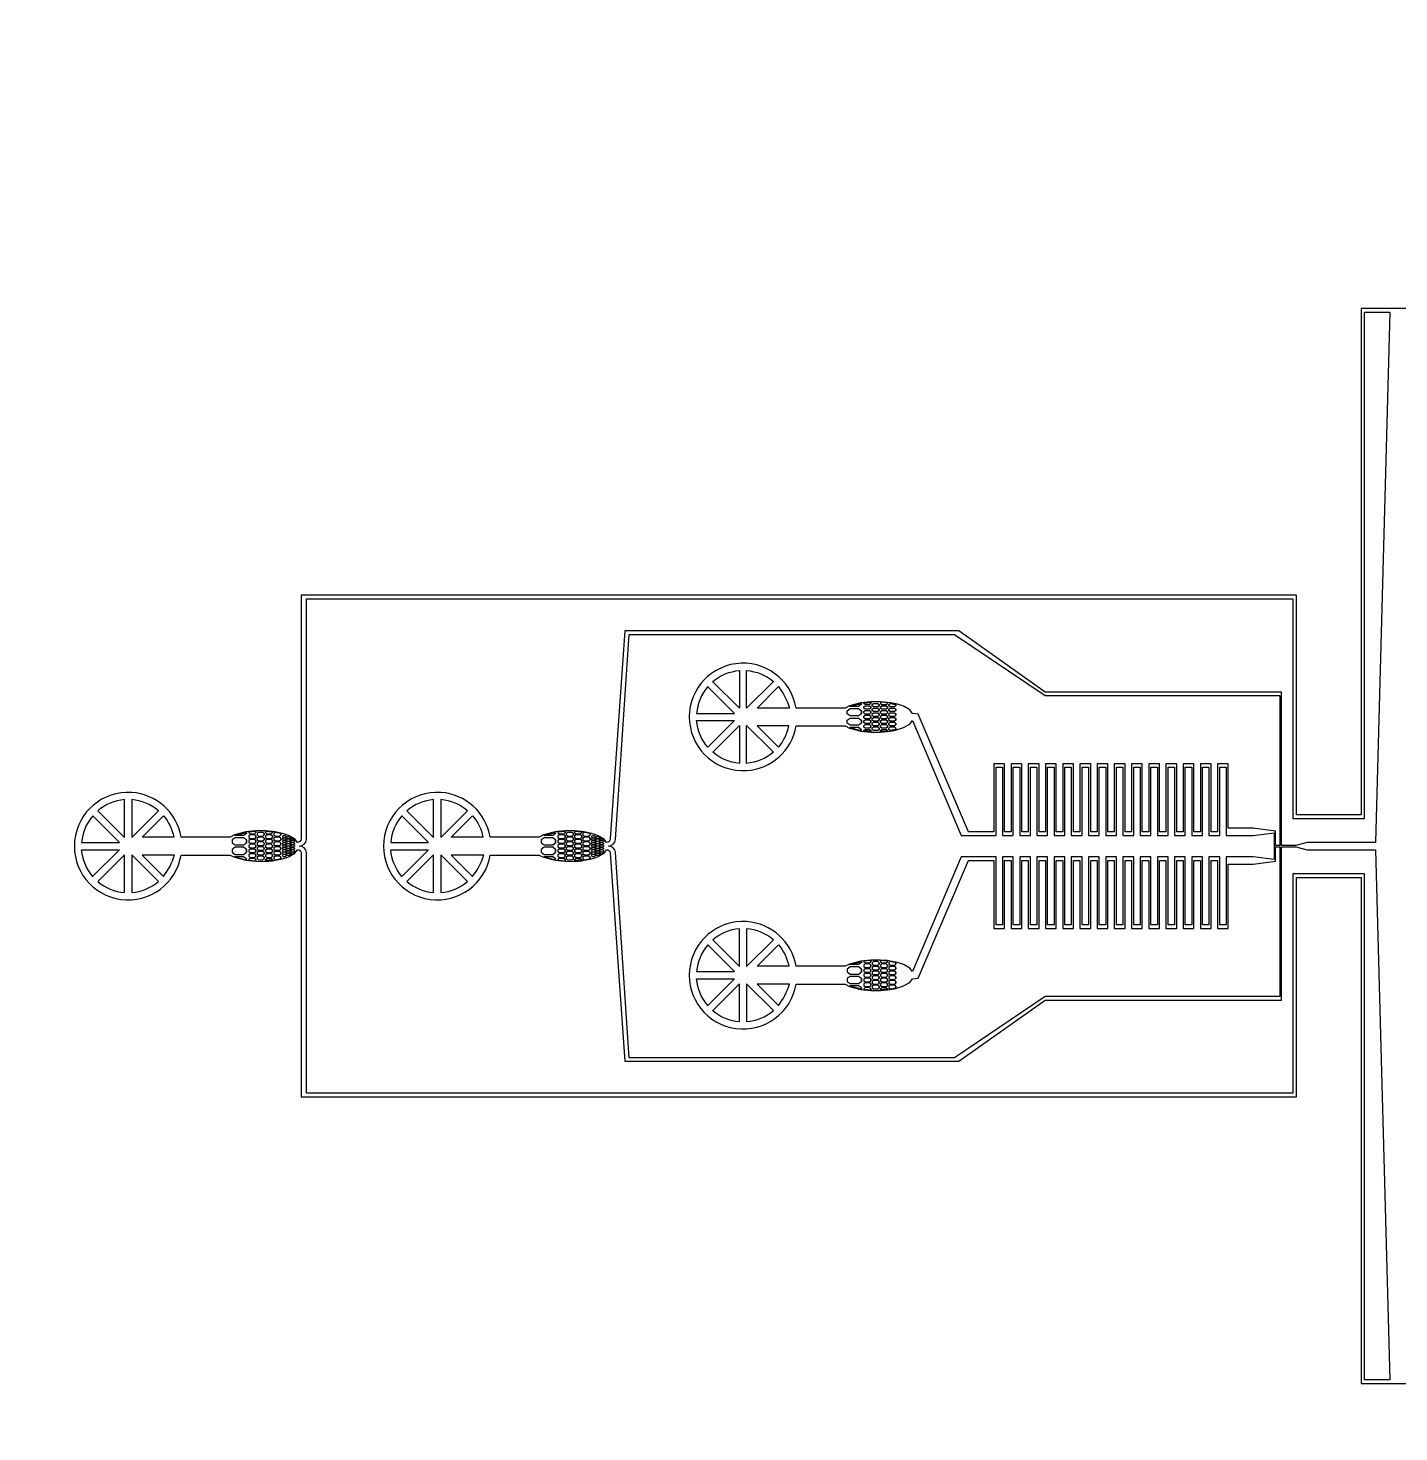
# Model space of a CAD drawing. Extents: x 4056 to 105656, y 4120 to 105720.
# Drawn here: x 33033 to 52155, y 32477 to 52068 of the extents above; entities that cross this region are included whole.
import ezdxf

# ---------------------------------------------------------------- set-up
doc = ezdxf.new("R2010")
doc.units = 13
doc.header["$MEASUREMENT"] = 0
doc.layers.add('Main Layer', color=7, linetype='Continuous', lineweight=0)

msp = doc.modelspace()

# ---------------------------------------------------------------- linework, layer by layer
msp.add_lwpolyline([(52280, 48152), (51677, 48152), (51627, 48152), (51627, 41731), (51627, 41189), (51627, 41089), (51527, 41089), (51011, 41089), (50726, 41089), (50726, 42152), (50726, 44152), (50676, 44152), (36842, 44152), (36842, 40752, -0.387956), (36790, 40702), (36754, 40753), (36674, 40795), (36642, 40810), (36626, 40815), (36582, 40829), (36560, 40834), (36480, 40850), (36444, 40856), (36344, 40865), (36212, 40864), (36112, 40855), (36071, 40850), (35911, 40808), (35852, 40777), (35168, 40777, 0.347177), (34478, 41400, 2.252077), (35168, 40527), (35759, 40527), (35852, 40527), (35911, 40496), (36071, 40454), (36112, 40449), (36212, 40440), (36344, 40439), (36444, 40448), (36480, 40454), (36560, 40470), (36582, 40475), (36626, 40489), (36642, 40494), (36674, 40509), (36755, 40551), (36790, 40602, -0.3605), (36842, 40557), (36842, 37152), (50676, 37152), (50726, 37152), (50726, 39152), (50726, 40215), (51011, 40215), (51527, 40215), (51627, 40215), (51627, 40115), (51627, 39573), (51627, 33152), (51677, 33152), (52080, 33152), (52280, 33152)], format="xyb")
for points in [[(36917, 44102), (50676, 44102), (50676, 42152), (50676, 41089), (50676, 41039), (50726, 41039), (51677, 41039), (51677, 41735), (51677, 48102), (52029, 48102), (51830, 40702), (50875, 40702), (50715, 40662), (50515, 40662), (50515, 42802), (47222, 42802), (46016, 43655), (41359, 43655), (41154, 40752, -0.387956), (41102, 40702), (41066, 40753), (40987, 40795), (40954, 40810), (40938, 40815), (40894, 40829), (40872, 40834), (40792, 40850), (40756, 40856), (40656, 40865), (40524, 40864), (40424, 40855), (40384, 40850), (40223, 40808), (40164, 40777), (39480, 40777, 0.347177), (38790, 41400, 2.252077), (39480, 40527), (40071, 40527), (40164, 40527), (40223, 40496), (40384, 40454), (40424, 40449), (40524, 40440), (40656, 40439), (40756, 40448), (40792, 40454), (40872, 40470), (40894, 40475), (40938, 40489), (40954, 40494), (40987, 40509), (41067, 40551), (41102, 40602, -0.3605), (41154, 40557), (41359, 37649), (46016, 37649), (47222, 38502), (50515, 38502), (50515, 40642), (50715, 40642), (50875, 40602), (51830, 40602), (52029, 33202), (51677, 33202), (51677, 39569), (51677, 40265), (50726, 40265), (50676, 40265), (50676, 40215), (50676, 39152), (50676, 37202), (36917, 37202), (36917, 40562, 0.370989), (36815, 40652, 0.370989), (36917, 40742)], [(46150, 40852), (45451, 42495), (45368, 42504), (45333, 42555), (45253, 42598), (45221, 42612), (45204, 42617), (45160, 42631), (45138, 42637), (45058, 42652), (45022, 42658), (44922, 42667), (44790, 42667), (44690, 42657), (44650, 42653), (44489, 42610), (44430, 42579), (44338, 42579), (43746, 42579, -0.002617), (43746, 42579, 2.252077), (43056, 41706, 0.347177), (43746, 42329), (44430, 42329), (44489, 42298), (44650, 42256), (44690, 42252), (44790, 42242), (44922, 42242), (45022, 42250), (45058, 42257), (45138, 42272), (45160, 42278), (45204, 42292), (45221, 42297), (45253, 42311), (45332, 42354), (45333, 42354), (45368, 42404), (46049, 40802), (46485, 40802), (46535, 40802), (46535, 41752), (46625, 41752), (46625, 40802), (46725, 40802), (46775, 40802), (46775, 41752), (46865, 41752), (46865, 40802), (46965, 40802), (47015, 40802), (47015, 41752), (47105, 41752), (47105, 40802), (47205, 40802), (47255, 40802), (47255, 41752), (47345, 41752), (47345, 40802), (47445, 40802), (47495, 40802), (47495, 41752), (47585, 41752), (47585, 40802), (47685, 40802), (47735, 40802), (47735, 41752), (47825, 41752), (47825, 40802), (47925, 40802), (47975, 40802), (47975, 41752), (48065, 41752), (48065, 40802), (48165, 40802), (48215, 40802), (48215, 41752), (48305, 41752), (48305, 40802), (48405, 40802), (48455, 40802), (48455, 41752), (48545, 41752), (48545, 40802), (48645, 40802), (48695, 40802), (48695, 41752), (48785, 41752), (48785, 40802), (48885, 40802), (48935, 40802), (48935, 41752), (49025, 41752), (49025, 40802), (49125, 40802), (49175, 40802), (49175, 41752), (49265, 41752), (49265, 40802), (49365, 40802), (49415, 40802), (49415, 41752), (49505, 41752), (49505, 40802), (49605, 40802), (49655, 40802), (49655, 41752), (49745, 41752), (49745, 40802), (49845, 40802), (50120, 40802), (50414, 40839), (50414, 40642), (50414, 40465), (50120, 40502), (49845, 40502), (49745, 40502), (49745, 39552), (49655, 39552), (49655, 40502), (49605, 40502), (49505, 40502), (49505, 39552), (49415, 39552), (49415, 40502), (49365, 40502), (49265, 40502), (49265, 39552), (49175, 39552), (49175, 40502), (49125, 40502), (49025, 40502), (49025, 39552), (48935, 39552), (48935, 40502), (48885, 40502), (48785, 40502), (48785, 39552), (48695, 39552), (48695, 40502), (48645, 40502), (48545, 40502), (48545, 39552), (48455, 39552), (48455, 40502), (48405, 40502), (48305, 40502), (48305, 39552), (48215, 39552), (48215, 40502), (48165, 40502), (48065, 40502), (48065, 39552), (47975, 39552), (47975, 40502), (47925, 40502), (47825, 40502), (47825, 39552), (47735, 39552), (47735, 40502), (47685, 40502), (47585, 40502), (47585, 39552), (47495, 39552), (47495, 40502), (47445, 40502), (47345, 40502), (47345, 39552), (47255, 39552), (47255, 40502), (47205, 40502), (47105, 40502), (47105, 39552), (47015, 39552), (47015, 40502), (46965, 40502), (46865, 40502), (46865, 39552), (46775, 39552), (46775, 40502), (46725, 40502), (46625, 40502), (46625, 39552), (46535, 39552), (46535, 40502), (46485, 40502), (46049, 40502), (45368, 38900), (45333, 38950), (45332, 38950), (45253, 38993), (45221, 39007), (45204, 39012), (45160, 39026), (45138, 39032), (45058, 39047), (45022, 39054), (44922, 39062), (44790, 39062), (44690, 39052), (44650, 39048), (44489, 39006), (44430, 38975), (43746, 38975, 0.347177), (43056, 39598, 2.252077), (43746, 38725, -0.002617), (43746, 38725), (44338, 38725), (44430, 38725), (44489, 38694), (44650, 38651), (44690, 38647), (44790, 38637), (44922, 38637), (45022, 38646), (45058, 38652), (45138, 38667), (45160, 38673), (45204, 38687), (45221, 38692), (45253, 38706), (45333, 38749), (45368, 38800), (45451, 38809), (46150, 40452), (46505, 40452), (46505, 39502), (46505, 39502), (46655, 39502), (46655, 40452), (46745, 40452), (46745, 39502), (46745, 39502), (46895, 39502), (46895, 40452), (46985, 40452), (46985, 39502), (46985, 39502), (47135, 39502), (47135, 40452), (47225, 40452), (47225, 39502), (47225, 39502), (47375, 39502), (47375, 40452), (47465, 40452), (47465, 39502), (47465, 39502), (47615, 39502), (47615, 40452), (47705, 40452), (47705, 39502), (47705, 39502), (47855, 39502), (47855, 40452), (47945, 40452), (47945, 39502), (47945, 39502), (48095, 39502), (48095, 40452), (48185, 40452), (48185, 39502), (48185, 39502), (48335, 39502), (48335, 40452), (48425, 40452), (48425, 39502), (48425, 39502), (48575, 39502), (48575, 40452), (48665, 40452), (48665, 39502), (48665, 39502), (48815, 39502), (48815, 40452), (48905, 40452), (48905, 39502), (48905, 39502), (49055, 39502), (49055, 40452), (49145, 40452), (49145, 39502), (49145, 39502), (49295, 39502), (49295, 40452), (49385, 40452), (49385, 39502), (49385, 39502), (49535, 39502), (49535, 40452), (49625, 40452), (49625, 39502), (49625, 39502), (49775, 39502), (49775, 40402), (50120, 40402), (50434, 40442), (50434, 40642), (50495, 40642), (50495, 40552), (50495, 38552), (47222, 38552), (45956, 37699), (41419, 37699), (41229, 40562, 0.370989), (41127, 40652, 0.370989), (41229, 40742), (41419, 43605), (45956, 43605), (47222, 42752), (50495, 42752), (50495, 40662), (50434, 40662), (50434, 40862), (50120, 40902), (49775, 40902), (49775, 41802), (49625, 41802), (49625, 41802), (49625, 40852), (49535, 40852), (49535, 41802), (49385, 41802), (49385, 41802), (49385, 40852), (49295, 40852), (49295, 41802), (49145, 41802), (49145, 41802), (49145, 40852), (49055, 40852), (49055, 41802), (48905, 41802), (48905, 41802), (48905, 40852), (48815, 40852), (48815, 41802), (48665, 41802), (48665, 41802), (48665, 40852), (48575, 40852), (48575, 41802), (48425, 41802), (48425, 41802), (48425, 40852), (48335, 40852), (48335, 41802), (48185, 41802), (48185, 41802), (48185, 40852), (48095, 40852), (48095, 41802), (47945, 41802), (47945, 41802), (47945, 40852), (47855, 40852), (47855, 41802), (47705, 41802), (47705, 41802), (47705, 40852), (47615, 40852), (47615, 41802), (47465, 41802), (47465, 41802), (47465, 40852), (47375, 40852), (47375, 41802), (47225, 41802), (47225, 41802), (47225, 40852), (47135, 40852), (47135, 41802), (46985, 41802), (46985, 41802), (46985, 40852), (46895, 40852), (46895, 41802), (46745, 41802), (46745, 41802), (46745, 40852), (46655, 40852), (46655, 41802), (46505, 41802), (46505, 41802), (46505, 40852), (46150, 40852)], [(42956, 43102), (42956, 42575), (42582, 42949), (42584, 42948, -0.159174), (42956, 43102, 0.000083)], [(43056, 43102, -0.159174), (43429, 42948), (43056, 42575), (43056, 43102)], [(42513, 42877, 0.159174), (42358, 42504), (42886, 42504), (42512, 42879), (42513, 42877)], [(43655, 42579), (43202, 42579), (43500, 42877, -0.092093), (43655, 42579, 0.000995)], [(42513, 42031, -0.159174), (42358, 42404), (42886, 42404), (42513, 42031)], [(42956, 41806, -0.159174), (42584, 41961), (42956, 42334), (42956, 41806)], [(43056, 41806), (43056, 42334), (43429, 41961, -0.159174), (43056, 41806, -0.000176)], [(43644, 42329), (43202, 42329), (43500, 42031, 0.129437), (43644, 42329, 0.002246)], [(34005, 41146), (34378, 40773), (34378, 41300, 0.159174), (34005, 41146, 0.000114)], [(34851, 41146, 0.159174), (34478, 41300), (34478, 40773), (34851, 41146)], [(38690, 41300, 0.159174), (38318, 41146), (38690, 40773)], [(39163, 41146, 0.159174), (38790, 41300), (38790, 40773)], [(33780, 40702), (34308, 40702), (33935, 41075, 0.159174), (33780, 40702, -3734.089472)], [(35066, 40777), (34624, 40777), (34922, 41075, -0.129437), (35066, 40777, 5438.346978)], [(38092, 40702), (38620, 40702), (38247, 41075, 0.159174)], [(39234, 41075, -0.129437), (39378, 40777), (38936, 40777)], [(33780, 40602), (34308, 40602), (33933, 40228), (33935, 40229, -0.159174), (33780, 40602, 3734.089472)], [(38247, 40229, -0.159174), (38092, 40602), (38620, 40602), (38245, 40228)], [(34005, 40158, 0.159174), (34378, 40004), (34378, 40531), (34004, 40157), (34005, 40158)], [(34851, 40158), (34478, 40531), (34478, 40004, 0.159174), (34851, 40158, -0.000581)], [(35076, 40527), (34624, 40527), (34922, 40229, 0.092093), (35076, 40527, 1291.273736)], [(38318, 40158, 0.159174), (38690, 40004), (38690, 40531), (38316, 40157)], [(38790, 40531), (38790, 40004, 0.159174), (39163, 40158)], [(38936, 40527), (39234, 40229, 0.092093), (39389, 40527)], [(42956, 39498, 0.159174), (42584, 39343), (42956, 38970), (42956, 39498)], [(43056, 39498), (43056, 38970), (43429, 39343, 0.159174), (43056, 39498, 0.000176)], [(42513, 39273, 0.159174), (42358, 38900), (42886, 38900), (42513, 39273)], [(43644, 38975), (43202, 38975), (43500, 39273, -0.129437), (43644, 38975, -0.002246)], [(42513, 38427, -0.159174), (42358, 38800), (42886, 38800), (42512, 38425), (42513, 38427)], [(42956, 38202), (42956, 38729), (42582, 38355), (42584, 38356, 0.159174), (42956, 38202, -0.000083)], [(43056, 38202, 0.159174), (43429, 38356), (43056, 38729), (43056, 38202)], [(43655, 38725), (43202, 38725), (43500, 38427, 0.092093), (43655, 38725, -0.000995)]]:
    msp.add_lwpolyline(points, format="xyb", close=True)
for points in [[(44498, 42570), (44618, 42570), (44658, 42540), (44658, 42500), (44618, 42470), (44498, 42470), (44458, 42500), (44458, 42540)], [(44497, 42602), (44658, 42644), (44658, 42632), (44618, 42602)], [(44658, 42632), (44658, 42636)], [(44658, 42500), (44658, 42540)], [(44770, 42627), (44710, 42627), (44690, 42642), (44690, 42649), (44790, 42659), (44790, 42642)], [(44690, 42596), (44710, 42611), (44770, 42611), (44790, 42596), (44790, 42576), (44770, 42561), (44710, 42561), (44690, 42576)], [(44690, 42530), (44710, 42545), (44770, 42545), (44790, 42530), (44790, 42510), (44770, 42495), (44710, 42495), (44690, 42510)], [(44790, 42659), (44790, 42642)], [(44790, 42576), (44790, 42596)], [(44790, 42510), (44790, 42530)], [(44826, 42644), (44886, 42644), (44906, 42629), (44906, 42609), (44886, 42594), (44826, 42594), (44806, 42609), (44806, 42629)], [(44826, 42578), (44886, 42578), (44906, 42563), (44906, 42543), (44886, 42528), (44826, 42528), (44806, 42543), (44806, 42563)], [(44906, 42629), (44906, 42609)], [(44906, 42563), (44906, 42543)], [(45002, 42627), (45022, 42642), (45022, 42650), (44922, 42659), (44922, 42642), (44942, 42627)], [(44942, 42611), (45002, 42611), (45022, 42596), (45022, 42576), (45002, 42561), (44942, 42561), (44922, 42576), (44922, 42596)], [(44942, 42545), (45002, 42545), (45022, 42530), (45022, 42510), (45002, 42495), (44942, 42495), (44922, 42510), (44922, 42530)], [(45022, 42596), (45022, 42576)], [(45022, 42530), (45022, 42510)], [(45038, 42629), (45058, 42644), (45138, 42629), (45138, 42609), (45118, 42594), (45058, 42594), (45038, 42609)], [(45058, 42578), (45118, 42578), (45138, 42563), (45138, 42543), (45118, 42528), (45058, 42528), (45038, 42543), (45038, 42563)], [(45138, 42609), (45138, 42629)], [(45138, 42563), (45138, 42543)], [(44498, 42438), (44618, 42438), (44658, 42408), (44658, 42368), (44618, 42338), (44498, 42338), (44458, 42368), (44458, 42408)], [(44658, 42368), (44658, 42408)], [(44690, 42464), (44710, 42479), (44770, 42479), (44790, 42464), (44790, 42444), (44770, 42429), (44710, 42429), (44690, 42444)], [(44690, 42398), (44710, 42413), (44770, 42413), (44790, 42398), (44790, 42378), (44770, 42363), (44710, 42363), (44690, 42378)], [(44690, 42332), (44710, 42347), (44770, 42347), (44790, 42332), (44790, 42312), (44770, 42297), (44710, 42297), (44690, 42312)], [(44790, 42444), (44790, 42464)], [(44790, 42378), (44790, 42398)], [(44790, 42312), (44790, 42332)], [(44826, 42512), (44886, 42512), (44906, 42497), (44906, 42477), (44886, 42462), (44826, 42462), (44806, 42477), (44806, 42497)], [(44826, 42446), (44886, 42446), (44906, 42431), (44906, 42411), (44886, 42396), (44826, 42396), (44806, 42411), (44806, 42431)], [(44826, 42380), (44886, 42380), (44906, 42365), (44906, 42345), (44886, 42330), (44826, 42330), (44806, 42345), (44806, 42365)], [(44906, 42497), (44906, 42477)], [(44906, 42431), (44906, 42411)], [(44906, 42365), (44906, 42345)], [(44942, 42479), (45002, 42479), (45022, 42464), (45022, 42444), (45002, 42429), (44942, 42429), (44922, 42444), (44922, 42464)], [(44942, 42413), (45002, 42413), (45022, 42398), (45022, 42378), (45002, 42363), (44942, 42363), (44922, 42378), (44922, 42398)], [(44942, 42347), (45002, 42347), (45022, 42332), (45022, 42312), (45002, 42297), (44942, 42297), (44922, 42312), (44922, 42332)], [(45022, 42464), (45022, 42444)], [(45022, 42398), (45022, 42378)], [(45022, 42332), (45022, 42312)], [(45058, 42512), (45118, 42512), (45138, 42497), (45138, 42477), (45118, 42462), (45058, 42462), (45038, 42477), (45038, 42497)], [(45058, 42446), (45118, 42446), (45138, 42431), (45138, 42411), (45118, 42396), (45058, 42396), (45038, 42411), (45038, 42431)], [(45058, 42380), (45118, 42380), (45138, 42365), (45138, 42345), (45118, 42330), (45058, 42330), (45038, 42345), (45038, 42365)], [(45138, 42497), (45138, 42477)], [(45138, 42431), (45138, 42411)], [(45138, 42365), (45138, 42345)], [(44497, 42306), (44658, 42265), (44658, 42276), (44618, 42306)], [(44658, 42276), (44658, 42273)], [(44710, 42281), (44770, 42281), (44790, 42266), (44790, 42250), (44690, 42260), (44690, 42266)], [(44790, 42266), (44790, 42250)], [(44826, 42314), (44886, 42314), (44906, 42299), (44906, 42279), (44886, 42264), (44826, 42264), (44806, 42279), (44806, 42299)], [(44906, 42299), (44906, 42279)], [(45002, 42281), (45022, 42266), (45022, 42258), (44922, 42250), (44922, 42266), (44942, 42281)], [(45022, 42258), (45022, 42266)], [(45038, 42299), (45058, 42314), (45118, 42314), (45138, 42299), (45138, 42280), (45058, 42264), (45038, 42279)], [(45138, 42299), (45138, 42280)], [(35920, 40668), (36040, 40668), (36080, 40698), (36080, 40738), (36040, 40768), (35920, 40768), (35880, 40738), (35880, 40698)], [(35919, 40800), (36080, 40842), (36080, 40830), (36040, 40800)], [(36080, 40830), (36080, 40834)], [(36132, 40825), (36192, 40825), (36212, 40840), (36212, 40856), (36112, 40847), (36112, 40840)], [(36112, 40774), (36132, 40759), (36192, 40759), (36212, 40774), (36212, 40794), (36192, 40809), (36132, 40809), (36112, 40794)], [(36212, 40840), (36212, 40856)], [(36212, 40794), (36212, 40774)], [(36228, 40807), (36248, 40792), (36308, 40792), (36328, 40807), (36328, 40827), (36308, 40842), (36248, 40842), (36228, 40827)], [(36228, 40741), (36248, 40726), (36308, 40726), (36328, 40741), (36328, 40761), (36308, 40776), (36248, 40776), (36228, 40761)], [(36328, 40827), (36328, 40807)], [(36328, 40761), (36328, 40741)], [(36364, 40825), (36424, 40825), (36444, 40840), (36444, 40848), (36344, 40857), (36344, 40840)], [(36344, 40774), (36364, 40759), (36424, 40759), (36444, 40774), (36444, 40794), (36424, 40809), (36364, 40809), (36344, 40794)], [(36444, 40840), (36444, 40848)], [(36444, 40794), (36444, 40774)], [(36460, 40827), (36460, 40807), (36480, 40792), (36540, 40792), (36560, 40807), (36560, 40826), (36480, 40842)], [(36460, 40741), (36480, 40726), (36540, 40726), (36560, 40741), (36560, 40761), (36540, 40776), (36480, 40776), (36460, 40761)], [(36560, 40826), (36560, 40807)], [(36560, 40761), (36560, 40741)], [(36582, 40780), (36592, 40772), (36622, 40772), (36632, 40780), (36632, 40790), (36622, 40797), (36592, 40797), (36582, 40790)], [(36582, 40747), (36592, 40739), (36622, 40739), (36632, 40747), (36632, 40757), (36622, 40764), (36592, 40764), (36582, 40757)], [(36632, 40790), (36632, 40780)], [(36632, 40757), (36632, 40747)], [(36640, 40763), (36650, 40756), (36680, 40756), (36690, 40763), (36690, 40773), (36680, 40781), (36650, 40781), (36640, 40773)], [(36690, 40773), (36690, 40763)], [(36738, 40739), (36746, 40745), (36708, 40764), (36698, 40757), (36698, 40747), (36708, 40739)], [(40232, 40668), (40352, 40668), (40392, 40698), (40392, 40738), (40352, 40768), (40232, 40768), (40192, 40738), (40192, 40698)], [(40231, 40800), (40392, 40842), (40392, 40830), (40352, 40800)], [(40392, 40830), (40392, 40834)], [(40444, 40825), (40504, 40825), (40524, 40840), (40524, 40856), (40424, 40847), (40424, 40840)], [(40424, 40774), (40444, 40759), (40504, 40759), (40524, 40774), (40524, 40794), (40504, 40809), (40444, 40809), (40424, 40794)], [(40524, 40840), (40524, 40856)], [(40524, 40794), (40524, 40774)], [(40540, 40807), (40560, 40792), (40620, 40792), (40640, 40807), (40640, 40827), (40620, 40842), (40560, 40842), (40540, 40827)], [(40540, 40741), (40560, 40726), (40620, 40726), (40640, 40741), (40640, 40761), (40620, 40776), (40560, 40776), (40540, 40761)], [(40640, 40827), (40640, 40807)], [(40640, 40761), (40640, 40741)], [(40676, 40825), (40736, 40825), (40756, 40840), (40756, 40848), (40656, 40857), (40656, 40840)], [(40656, 40774), (40676, 40759), (40736, 40759), (40756, 40774), (40756, 40794), (40736, 40809), (40676, 40809), (40656, 40794)], [(40756, 40840), (40756, 40848)], [(40756, 40794), (40756, 40774)], [(40772, 40827), (40772, 40807), (40792, 40792), (40852, 40792), (40872, 40807), (40872, 40826), (40792, 40842)], [(40772, 40741), (40792, 40726), (40852, 40726), (40872, 40741), (40872, 40761), (40852, 40776), (40792, 40776), (40772, 40761)], [(40872, 40826), (40872, 40807)], [(40872, 40761), (40872, 40741)], [(40894, 40780), (40904, 40772), (40934, 40772), (40944, 40780), (40944, 40790), (40934, 40797), (40904, 40797), (40894, 40790)], [(40894, 40747), (40904, 40739), (40934, 40739), (40944, 40747), (40944, 40757), (40934, 40764), (40904, 40764), (40894, 40757)], [(40944, 40790), (40944, 40780)], [(40944, 40757), (40944, 40747)], [(40952, 40763), (40962, 40756), (40992, 40756), (41002, 40763), (41002, 40773), (40992, 40781), (40962, 40781), (40952, 40773)], [(41002, 40773), (41002, 40763)], [(41050, 40739), (41058, 40745), (41020, 40764), (41010, 40757), (41010, 40747), (41020, 40739)], [(35920, 40536), (36040, 40536), (36080, 40566), (36080, 40606), (36040, 40636), (35920, 40636), (35880, 40606), (35880, 40566)], [(36080, 40738), (36080, 40698)], [(36080, 40606), (36080, 40566)], [(36112, 40708), (36132, 40693), (36192, 40693), (36212, 40708), (36212, 40728), (36192, 40743), (36132, 40743), (36112, 40728)], [(36112, 40642), (36132, 40627), (36192, 40627), (36212, 40642), (36212, 40662), (36192, 40677), (36132, 40677), (36112, 40662)], [(36112, 40576), (36132, 40561), (36192, 40561), (36212, 40576), (36212, 40596), (36192, 40611), (36132, 40611), (36112, 40596)], [(36212, 40728), (36212, 40708)], [(36212, 40662), (36212, 40642)], [(36212, 40596), (36212, 40576)], [(36228, 40675), (36248, 40660), (36308, 40660), (36328, 40675), (36328, 40695), (36308, 40710), (36248, 40710), (36228, 40695)], [(36228, 40609), (36248, 40594), (36308, 40594), (36328, 40609), (36328, 40629), (36308, 40644), (36248, 40644), (36228, 40629)], [(36228, 40543), (36248, 40528), (36308, 40528), (36328, 40543), (36328, 40563), (36308, 40578), (36248, 40578), (36228, 40563)], [(36328, 40695), (36328, 40675)], [(36328, 40629), (36328, 40609)], [(36328, 40563), (36328, 40543)], [(36344, 40708), (36364, 40693), (36424, 40693), (36444, 40708), (36444, 40728), (36424, 40743), (36364, 40743), (36344, 40728)], [(36344, 40642), (36364, 40627), (36424, 40627), (36444, 40642), (36444, 40662), (36424, 40677), (36364, 40677), (36344, 40662)], [(36344, 40576), (36364, 40561), (36424, 40561), (36444, 40576), (36444, 40596), (36424, 40611), (36364, 40611), (36344, 40596)], [(36444, 40728), (36444, 40708)], [(36444, 40662), (36444, 40642)], [(36444, 40596), (36444, 40576)], [(36460, 40675), (36480, 40660), (36540, 40660), (36560, 40675), (36560, 40695), (36540, 40710), (36480, 40710), (36460, 40695)], [(36460, 40609), (36480, 40594), (36540, 40594), (36560, 40609), (36560, 40629), (36540, 40644), (36480, 40644), (36460, 40629)], [(36460, 40543), (36480, 40528), (36540, 40528), (36560, 40543), (36560, 40563), (36540, 40578), (36480, 40578), (36460, 40563)], [(36560, 40695), (36560, 40675)], [(36560, 40629), (36560, 40609)], [(36560, 40563), (36560, 40543)], [(36582, 40714), (36592, 40706), (36622, 40706), (36632, 40714), (36632, 40724), (36622, 40731), (36592, 40731), (36582, 40724)], [(36582, 40681), (36592, 40673), (36622, 40673), (36632, 40681), (36632, 40691), (36622, 40698), (36592, 40698), (36582, 40691)], [(36582, 40648), (36592, 40640), (36622, 40640), (36632, 40648), (36632, 40658), (36622, 40665), (36592, 40665), (36582, 40658)], [(36582, 40615), (36592, 40607), (36622, 40607), (36632, 40615), (36632, 40625), (36622, 40632), (36592, 40632), (36582, 40625)], [(36582, 40582), (36592, 40574), (36622, 40574), (36632, 40582), (36632, 40592), (36622, 40599), (36592, 40599), (36582, 40592)], [(36582, 40549), (36592, 40541), (36622, 40541), (36632, 40549), (36632, 40559), (36622, 40566), (36592, 40566), (36582, 40559)], [(36632, 40724), (36632, 40714)], [(36632, 40691), (36632, 40681)], [(36632, 40658), (36632, 40648)], [(36632, 40625), (36632, 40615)], [(36632, 40592), (36632, 40582)], [(36632, 40559), (36632, 40549)], [(36640, 40730), (36650, 40723), (36680, 40723), (36690, 40730), (36690, 40740), (36680, 40748), (36650, 40748), (36640, 40740)], [(36640, 40697), (36650, 40690), (36680, 40690), (36690, 40697), (36690, 40707), (36680, 40715), (36650, 40715), (36640, 40707)], [(36640, 40664), (36650, 40657), (36680, 40657), (36690, 40664), (36690, 40674), (36680, 40682), (36650, 40682), (36640, 40674)], [(36640, 40631), (36650, 40624), (36680, 40624), (36690, 40631), (36690, 40641), (36680, 40649), (36650, 40649), (36640, 40641)], [(36640, 40598), (36650, 40591), (36680, 40591), (36690, 40598), (36690, 40608), (36680, 40616), (36650, 40616), (36640, 40608)], [(36640, 40565), (36650, 40558), (36680, 40558), (36690, 40565), (36690, 40575), (36680, 40583), (36650, 40583), (36640, 40575)], [(36690, 40740), (36690, 40730)], [(36690, 40707), (36690, 40697)], [(36690, 40674), (36690, 40664)], [(36690, 40641), (36690, 40631)], [(36690, 40608), (36690, 40598)], [(36690, 40575), (36690, 40565)], [(36698, 40714), (36708, 40706), (36738, 40706), (36748, 40714), (36748, 40724), (36738, 40731), (36708, 40731), (36698, 40724)], [(36698, 40681), (36708, 40673), (36738, 40673), (36748, 40681), (36748, 40691), (36738, 40698), (36708, 40698), (36698, 40691)], [(36698, 40648), (36708, 40640), (36738, 40640), (36748, 40648), (36748, 40658), (36738, 40665), (36708, 40665), (36698, 40658)], [(36698, 40615), (36708, 40607), (36738, 40607), (36748, 40615), (36748, 40625), (36738, 40632), (36708, 40632), (36698, 40625)], [(36698, 40582), (36708, 40574), (36738, 40574), (36748, 40582), (36748, 40592), (36738, 40599), (36708, 40599), (36698, 40592)], [(36738, 40566), (36708, 40566), (36698, 40559), (36698, 40549), (36708, 40541), (36747, 40559)], [(36748, 40724), (36748, 40714)], [(36748, 40691), (36748, 40681)], [(36748, 40658), (36748, 40648)], [(36748, 40625), (36748, 40615)], [(36748, 40592), (36748, 40582)], [(40232, 40536), (40352, 40536), (40392, 40566), (40392, 40606), (40352, 40636), (40232, 40636), (40192, 40606), (40192, 40566)], [(40392, 40738), (40392, 40698)], [(40392, 40606), (40392, 40566)], [(40424, 40708), (40444, 40693), (40504, 40693), (40524, 40708), (40524, 40728), (40504, 40743), (40444, 40743), (40424, 40728)], [(40424, 40642), (40444, 40627), (40504, 40627), (40524, 40642), (40524, 40662), (40504, 40677), (40444, 40677), (40424, 40662)], [(40424, 40576), (40444, 40561), (40504, 40561), (40524, 40576), (40524, 40596), (40504, 40611), (40444, 40611), (40424, 40596)], [(40524, 40728), (40524, 40708)], [(40524, 40662), (40524, 40642)], [(40524, 40596), (40524, 40576)], [(40540, 40675), (40560, 40660), (40620, 40660), (40640, 40675), (40640, 40695), (40620, 40710), (40560, 40710), (40540, 40695)], [(40540, 40609), (40560, 40594), (40620, 40594), (40640, 40609), (40640, 40629), (40620, 40644), (40560, 40644), (40540, 40629)], [(40540, 40543), (40560, 40528), (40620, 40528), (40640, 40543), (40640, 40563), (40620, 40578), (40560, 40578), (40540, 40563)], [(40640, 40695), (40640, 40675)], [(40640, 40629), (40640, 40609)], [(40640, 40563), (40640, 40543)], [(40656, 40708), (40676, 40693), (40736, 40693), (40756, 40708), (40756, 40728), (40736, 40743), (40676, 40743), (40656, 40728)], [(40656, 40642), (40676, 40627), (40736, 40627), (40756, 40642), (40756, 40662), (40736, 40677), (40676, 40677), (40656, 40662)], [(40656, 40576), (40676, 40561), (40736, 40561), (40756, 40576), (40756, 40596), (40736, 40611), (40676, 40611), (40656, 40596)], [(40756, 40728), (40756, 40708)], [(40756, 40662), (40756, 40642)], [(40756, 40596), (40756, 40576)], [(40772, 40675), (40792, 40660), (40852, 40660), (40872, 40675), (40872, 40695), (40852, 40710), (40792, 40710), (40772, 40695)], [(40772, 40609), (40792, 40594), (40852, 40594), (40872, 40609), (40872, 40629), (40852, 40644), (40792, 40644), (40772, 40629)], [(40772, 40543), (40792, 40528), (40852, 40528), (40872, 40543), (40872, 40563), (40852, 40578), (40792, 40578), (40772, 40563)], [(40872, 40695), (40872, 40675)], [(40872, 40629), (40872, 40609)], [(40872, 40563), (40872, 40543)], [(40894, 40714), (40904, 40706), (40934, 40706), (40944, 40714), (40944, 40724), (40934, 40731), (40904, 40731), (40894, 40724)], [(40894, 40681), (40904, 40673), (40934, 40673), (40944, 40681), (40944, 40691), (40934, 40698), (40904, 40698), (40894, 40691)], [(40894, 40648), (40904, 40640), (40934, 40640), (40944, 40648), (40944, 40658), (40934, 40665), (40904, 40665), (40894, 40658)], [(40894, 40615), (40904, 40607), (40934, 40607), (40944, 40615), (40944, 40625), (40934, 40632), (40904, 40632), (40894, 40625)], [(40894, 40582), (40904, 40574), (40934, 40574), (40944, 40582), (40944, 40592), (40934, 40599), (40904, 40599), (40894, 40592)], [(40894, 40549), (40904, 40541), (40934, 40541), (40944, 40549), (40944, 40559), (40934, 40566), (40904, 40566), (40894, 40559)], [(40944, 40724), (40944, 40714)], [(40944, 40691), (40944, 40681)], [(40944, 40658), (40944, 40648)], [(40944, 40625), (40944, 40615)], [(40944, 40592), (40944, 40582)], [(40944, 40559), (40944, 40549)], [(40952, 40730), (40962, 40723), (40992, 40723), (41002, 40730), (41002, 40740), (40992, 40748), (40962, 40748), (40952, 40740)], [(40952, 40697), (40962, 40690), (40992, 40690), (41002, 40697), (41002, 40707), (40992, 40715), (40962, 40715), (40952, 40707)], [(40952, 40664), (40962, 40657), (40992, 40657), (41002, 40664), (41002, 40674), (40992, 40682), (40962, 40682), (40952, 40674)], [(40952, 40631), (40962, 40624), (40992, 40624), (41002, 40631), (41002, 40641), (40992, 40649), (40962, 40649), (40952, 40641)], [(40952, 40598), (40962, 40591), (40992, 40591), (41002, 40598), (41002, 40608), (40992, 40616), (40962, 40616), (40952, 40608)], [(40952, 40565), (40962, 40558), (40992, 40558), (41002, 40565), (41002, 40575), (40992, 40583), (40962, 40583), (40952, 40575)], [(41002, 40740), (41002, 40730)], [(41002, 40707), (41002, 40697)], [(41002, 40674), (41002, 40664)], [(41002, 40641), (41002, 40631)], [(41002, 40608), (41002, 40598)], [(41002, 40575), (41002, 40565)], [(41010, 40714), (41020, 40706), (41050, 40706), (41060, 40714), (41060, 40724), (41050, 40731), (41020, 40731), (41010, 40724)], [(41010, 40681), (41020, 40673), (41050, 40673), (41060, 40681), (41060, 40691), (41050, 40698), (41020, 40698), (41010, 40691)], [(41010, 40648), (41020, 40640), (41050, 40640), (41060, 40648), (41060, 40658), (41050, 40665), (41020, 40665), (41010, 40658)], [(41010, 40615), (41020, 40607), (41050, 40607), (41060, 40615), (41060, 40625), (41050, 40632), (41020, 40632), (41010, 40625)], [(41010, 40582), (41020, 40574), (41050, 40574), (41060, 40582), (41060, 40592), (41050, 40599), (41020, 40599), (41010, 40592)], [(41050, 40566), (41020, 40566), (41010, 40559), (41010, 40549), (41020, 40541), (41059, 40559)], [(41060, 40724), (41060, 40714)], [(41060, 40691), (41060, 40681)], [(41060, 40658), (41060, 40648)], [(41060, 40625), (41060, 40615)], [(41060, 40592), (41060, 40582)], [(35919, 40504), (36080, 40462), (36080, 40474), (36040, 40504)], [(36080, 40474), (36080, 40470)], [(36112, 40510), (36132, 40495), (36192, 40495), (36212, 40510), (36212, 40530), (36192, 40545), (36132, 40545), (36112, 40530)], [(36192, 40479), (36132, 40479), (36112, 40464), (36112, 40457), (36212, 40448), (36212, 40464)], [(36212, 40530), (36212, 40510)], [(36212, 40448), (36212, 40464)], [(36228, 40477), (36248, 40462), (36308, 40462), (36328, 40477), (36328, 40497), (36308, 40512), (36248, 40512), (36228, 40497)], [(36328, 40497), (36328, 40477)], [(36344, 40510), (36364, 40495), (36424, 40495), (36444, 40510), (36444, 40530), (36424, 40545), (36364, 40545), (36344, 40530)], [(36364, 40479), (36424, 40479), (36444, 40464), (36444, 40456), (36344, 40447), (36344, 40464)], [(36444, 40530), (36444, 40510)], [(36460, 40497), (36460, 40477), (36480, 40462), (36560, 40478), (36560, 40497), (36540, 40512), (36480, 40512)], [(36560, 40478), (36560, 40497)], [(36582, 40516), (36592, 40508), (36622, 40508), (36632, 40516), (36632, 40526), (36622, 40533), (36592, 40533), (36582, 40526)], [(36632, 40526), (36632, 40516)], [(36640, 40532), (36650, 40525), (36680, 40525), (36690, 40532), (36690, 40542), (36680, 40550), (36650, 40550), (36640, 40542)], [(36690, 40542), (36690, 40532)], [(40231, 40504), (40392, 40462), (40392, 40474), (40352, 40504)], [(40392, 40474), (40392, 40470)], [(40424, 40510), (40444, 40495), (40504, 40495), (40524, 40510), (40524, 40530), (40504, 40545), (40444, 40545), (40424, 40530)], [(40504, 40479), (40444, 40479), (40424, 40464), (40424, 40457), (40524, 40448), (40524, 40464)], [(40524, 40530), (40524, 40510)], [(40524, 40448), (40524, 40464)], [(40540, 40477), (40560, 40462), (40620, 40462), (40640, 40477), (40640, 40497), (40620, 40512), (40560, 40512), (40540, 40497)], [(40640, 40497), (40640, 40477)], [(40656, 40510), (40676, 40495), (40736, 40495), (40756, 40510), (40756, 40530), (40736, 40545), (40676, 40545), (40656, 40530)], [(40676, 40479), (40736, 40479), (40756, 40464), (40756, 40456), (40656, 40447), (40656, 40464)], [(40756, 40530), (40756, 40510)], [(40772, 40497), (40772, 40477), (40792, 40462), (40872, 40478), (40872, 40497), (40852, 40512), (40792, 40512)], [(40872, 40478), (40872, 40497)], [(40894, 40516), (40904, 40508), (40934, 40508), (40944, 40516), (40944, 40526), (40934, 40533), (40904, 40533), (40894, 40526)], [(40944, 40526), (40944, 40516)], [(40952, 40532), (40962, 40525), (40992, 40525), (41002, 40532), (41002, 40542), (40992, 40550), (40962, 40550), (40952, 40542)], [(41002, 40542), (41002, 40532)], [(44497, 38998), (44658, 39039), (44658, 39028), (44618, 38998)], [(44658, 39028), (44658, 39031)], [(44710, 39023), (44770, 39023), (44790, 39038), (44790, 39054), (44690, 39044), (44690, 39038)], [(44690, 38972), (44710, 38957), (44770, 38957), (44790, 38972), (44790, 38992), (44770, 39007), (44710, 39007), (44690, 38992)], [(44790, 39038), (44790, 39054)], [(44790, 38992), (44790, 38972)], [(44826, 38990), (44886, 38990), (44906, 39005), (44906, 39025), (44886, 39040), (44826, 39040), (44806, 39025), (44806, 39005)], [(44906, 39005), (44906, 39025)], [(45002, 39023), (45022, 39038), (45022, 39046), (44922, 39054), (44922, 39038), (44942, 39023)], [(44942, 38957), (45002, 38957), (45022, 38972), (45022, 38992), (45002, 39007), (44942, 39007), (44922, 38992), (44922, 38972)], [(45022, 39046), (45022, 39038)], [(45022, 38972), (45022, 38992)], [(45038, 39005), (45058, 38990), (45118, 38990), (45138, 39005), (45138, 39024), (45058, 39040), (45038, 39025)], [(45138, 39005), (45138, 39024)], [(44498, 38866), (44618, 38866), (44658, 38896), (44658, 38936), (44618, 38966), (44498, 38966), (44458, 38936), (44458, 38896)], [(44498, 38734), (44618, 38734), (44658, 38764), (44658, 38804), (44618, 38834), (44498, 38834), (44458, 38804), (44458, 38764)], [(44658, 38936), (44658, 38896)], [(44658, 38804), (44658, 38764)], [(44690, 38906), (44710, 38891), (44770, 38891), (44790, 38906), (44790, 38926), (44770, 38941), (44710, 38941), (44690, 38926)], [(44690, 38840), (44710, 38825), (44770, 38825), (44790, 38840), (44790, 38860), (44770, 38875), (44710, 38875), (44690, 38860)], [(44690, 38774), (44710, 38759), (44770, 38759), (44790, 38774), (44790, 38794), (44770, 38809), (44710, 38809), (44690, 38794)], [(44790, 38926), (44790, 38906)], [(44790, 38860), (44790, 38840)], [(44790, 38794), (44790, 38774)], [(44826, 38924), (44886, 38924), (44906, 38939), (44906, 38959), (44886, 38974), (44826, 38974), (44806, 38959), (44806, 38939)], [(44826, 38858), (44886, 38858), (44906, 38873), (44906, 38893), (44886, 38908), (44826, 38908), (44806, 38893), (44806, 38873)], [(44826, 38792), (44886, 38792), (44906, 38807), (44906, 38827), (44886, 38842), (44826, 38842), (44806, 38827), (44806, 38807)], [(44906, 38939), (44906, 38959)], [(44906, 38873), (44906, 38893)], [(44906, 38807), (44906, 38827)], [(44942, 38891), (45002, 38891), (45022, 38906), (45022, 38926), (45002, 38941), (44942, 38941), (44922, 38926), (44922, 38906)], [(44942, 38825), (45002, 38825), (45022, 38840), (45022, 38860), (45002, 38875), (44942, 38875), (44922, 38860), (44922, 38840)], [(44942, 38759), (45002, 38759), (45022, 38774), (45022, 38794), (45002, 38809), (44942, 38809), (44922, 38794), (44922, 38774)], [(45022, 38906), (45022, 38926)], [(45022, 38840), (45022, 38860)], [(45022, 38774), (45022, 38794)], [(45058, 38924), (45118, 38924), (45138, 38939), (45138, 38959), (45118, 38974), (45058, 38974), (45038, 38959), (45038, 38939)], [(45058, 38858), (45118, 38858), (45138, 38873), (45138, 38893), (45118, 38908), (45058, 38908), (45038, 38893), (45038, 38873)], [(45058, 38792), (45118, 38792), (45138, 38807), (45138, 38827), (45118, 38842), (45058, 38842), (45038, 38827), (45038, 38807)], [(45138, 38939), (45138, 38959)], [(45138, 38873), (45138, 38893)], [(45138, 38807), (45138, 38827)], [(44497, 38702), (44658, 38660), (44658, 38672), (44618, 38702)], [(44658, 38672), (44658, 38668)], [(44690, 38708), (44710, 38693), (44770, 38693), (44790, 38708), (44790, 38728), (44770, 38743), (44710, 38743), (44690, 38728)], [(44770, 38677), (44710, 38677), (44690, 38662), (44690, 38655), (44790, 38645), (44790, 38662)], [(44790, 38728), (44790, 38708)], [(44790, 38645), (44790, 38662)], [(44826, 38726), (44886, 38726), (44906, 38741), (44906, 38761), (44886, 38776), (44826, 38776), (44806, 38761), (44806, 38741)], [(44826, 38660), (44886, 38660), (44906, 38675), (44906, 38695), (44886, 38710), (44826, 38710), (44806, 38695), (44806, 38675)], [(44906, 38741), (44906, 38761)], [(44906, 38675), (44906, 38695)], [(44942, 38693), (45002, 38693), (45022, 38708), (45022, 38728), (45002, 38743), (44942, 38743), (44922, 38728), (44922, 38708)], [(45002, 38677), (45022, 38662), (45022, 38654), (44922, 38645), (44922, 38662), (44942, 38677)], [(45022, 38708), (45022, 38728)], [(45058, 38726), (45118, 38726), (45138, 38741), (45138, 38761), (45118, 38776), (45058, 38776), (45038, 38761), (45038, 38741)], [(45038, 38675), (45058, 38660), (45138, 38675), (45138, 38695), (45118, 38710), (45058, 38710), (45038, 38695)], [(45138, 38741), (45138, 38761)], [(45138, 38695), (45138, 38675)]]:
    msp.add_lwpolyline(points, close=True)
at = {"layer": 'Main Layer'}
msp.add_circle((54856, 54920), 50800, dxfattribs=at)

doc.saveas('drawing.dxf')
